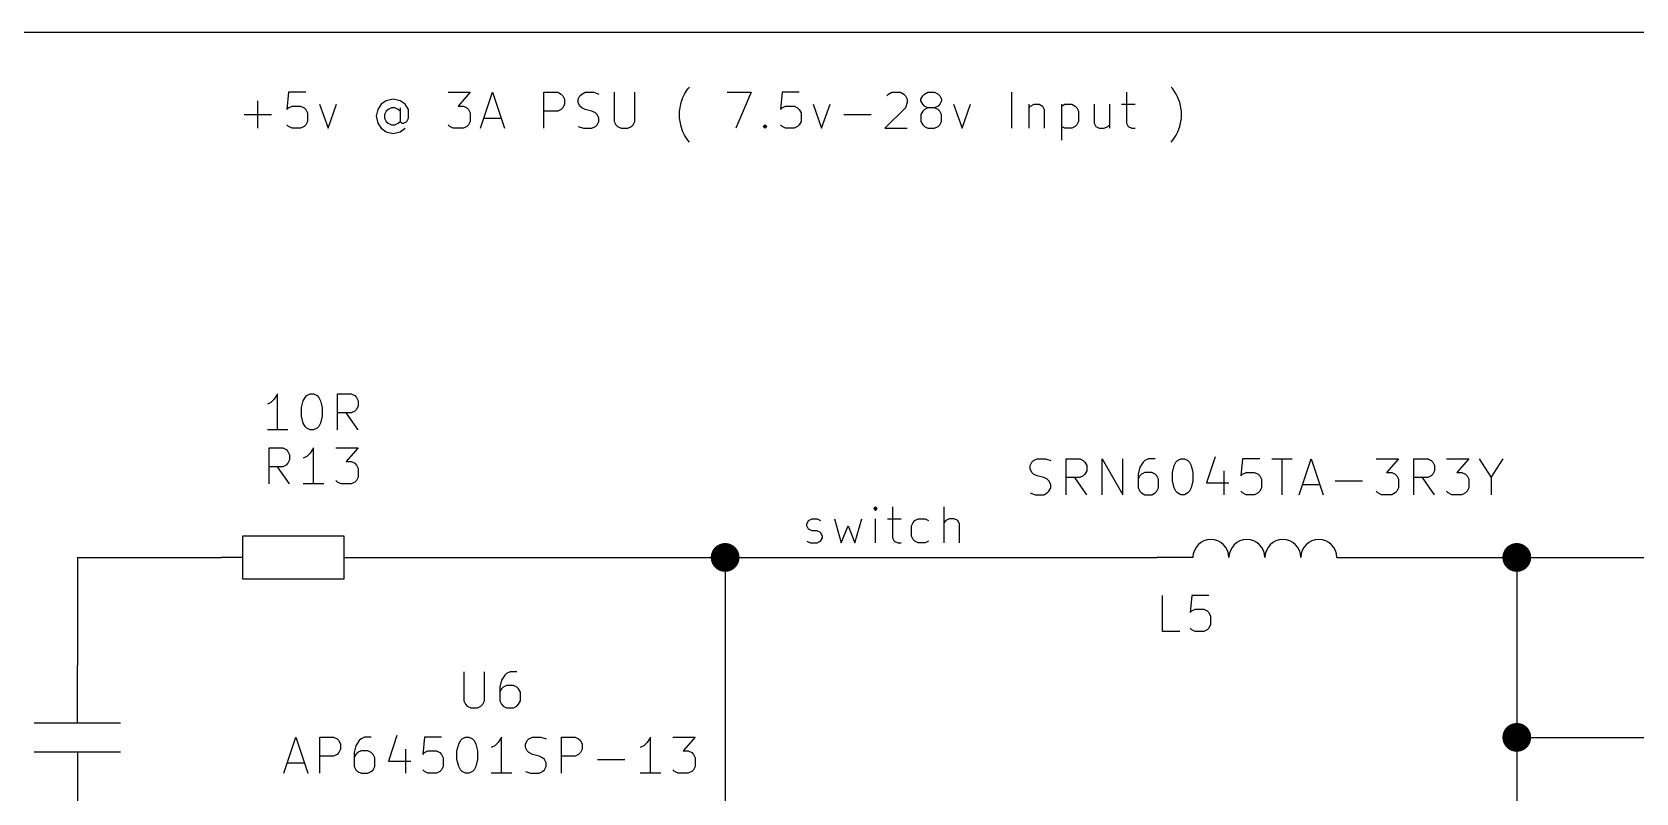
# Model space of a CAD drawing. Header units: millimetres. Extents: x 10 to 287, y -200 to -10.
# Drawn here: x 120.3 to 176.9, y -117.5 to -90.7 of the extents above; entities that cross this region are included whole.
import ezdxf

# ---------------------------------------------------------------- set-up
doc = ezdxf.new("R2010")
doc.units = ezdxf.units.MM
for name, color, linetype in [('GREENSIXTYFIVE', 129, 'CONTINUOUS'), ('LIGHTBLUE', 172, 'CONTINUOUS'), ('LIGHTGREEN', 92, 'CONTINUOUS'), ('RED', 14, 'CONTINUOUS'), ('REDSIX', 19, 'CONTINUOUS')]:
    doc.layers.add(name, color=color, linetype=linetype)

msp = doc.modelspace()

# ---------------------------------------------------------------- linework, layer by layer
at = {"layer": 'GREENSIXTYFIVE', "linetype": 'CONTINUOUS'}
for p, q in [((128.9859, -103.4492), (128.865, -103.6307)), ((128.9859, -104.7192), (128.9859, -103.4492)), ((129.893, -103.6911), (129.9535, -103.5702)), ((129.9535, -103.5702), (130.014, -103.5097)), ((130.014, -103.5097), (130.1349, -103.4492)), ((130.1349, -103.4492), (130.2559, -103.4492)), ((130.2559, -103.4492), (130.3768, -103.5097)), ((130.3768, -103.5097), (130.4373, -103.5702)), ((130.4373, -103.5702), (130.4978, -103.6911)), ((131.1025, -104.7192), (131.1025, -103.4492)), ((131.1025, -103.4492), (131.5863, -103.4492)), ((131.5863, -103.4492), (131.7073, -103.5097)), ((131.7073, -103.5097), (131.7678, -103.5702)), ((131.7678, -103.5702), (131.8282, -103.6911)), ((128.744, -103.7516), (128.6231, -103.8121)), ((128.865, -103.6307), (128.744, -103.7516)), ((129.8326, -103.933), (129.893, -103.6911)), ((129.8326, -104.2354), (129.8326, -103.933)), ((130.4978, -103.6911), (130.5583, -103.933)), ((130.5583, -103.933), (130.5583, -104.2354)), ((131.5863, -104.1145), (131.1025, -104.1145)), ((131.8282, -104.7192), (131.4049, -104.1145)), ((131.7073, -104.054), (131.5863, -104.1145)), ((131.7678, -103.9935), (131.7073, -104.054)), ((131.8282, -103.8726), (131.7678, -103.9935)), ((131.8282, -103.6911), (131.8282, -103.8726)), ((129.893, -104.4773), (129.8326, -104.2354)), ((129.9535, -104.5983), (129.893, -104.4773)), ((130.014, -104.6588), (129.9535, -104.5983)), ((130.1349, -104.7192), (130.014, -104.6588)), ((130.3768, -104.6588), (130.2559, -104.7192)), ((130.4373, -104.5983), (130.3768, -104.6588)), ((130.4978, -104.4773), (130.4373, -104.5983)), ((130.5583, -104.2354), (130.4978, -104.4773)), ((129.3488, -104.7192), (128.6231, -104.7192)), ((130.2559, -104.7192), (130.1349, -104.7192)), ((128.6835, -106.6242), (128.6835, -105.3542)), ((128.6835, -105.3542), (129.1673, -105.3542)), ((129.1673, -105.3542), (129.2883, -105.4147)), ((129.2883, -105.4147), (129.3488, -105.4752)), ((129.3488, -105.4752), (129.4092, -105.5961)), ((129.4092, -105.7776), (129.3488, -105.8985)), ((129.4092, -105.5961), (129.4092, -105.7776)), ((130.014, -105.6566), (129.8931, -105.7171)), ((130.135, -105.5357), (130.014, -105.6566)), ((130.2559, -105.3542), (130.135, -105.5357)), ((130.2559, -106.6242), (130.2559, -105.3542)), ((131.0421, -105.3542), (131.8283, -105.3542)), ((131.8283, -105.3542), (131.4049, -105.838)), ((131.4049, -105.838), (131.5864, -105.838)), ((131.5864, -105.838), (131.7073, -105.8985)), ((155.6052, -105.8561), (155.6657, -105.7956)), ((155.6657, -105.7956), (155.7867, -105.7351)), ((155.7867, -105.7351), (156.089, -105.7351)), ((156.089, -105.7351), (156.2705, -105.7956)), ((156.8147, -107.0051), (156.8147, -105.7351)), ((156.8147, -105.7351), (157.2985, -105.7351)), ((157.2985, -105.7351), (157.4195, -105.7956)), ((157.4195, -105.7956), (157.48, -105.8561)), ((158.0847, -107.0051), (158.0847, -105.7351)), ((158.0847, -105.7351), (158.8104, -107.0051)), ((158.8104, -107.0051), (158.8104, -105.7351)), ((159.5967, -105.7956), (159.5362, -105.8561)), ((159.7176, -105.7351), (159.5967, -105.7956)), ((159.9595, -105.7351), (159.7176, -105.7351)), ((160.6852, -105.8561), (160.7457, -105.7956)), ((160.7457, -105.7956), (160.8666, -105.7351)), ((160.8666, -105.7351), (160.9876, -105.7351)), ((160.9876, -105.7351), (161.1085, -105.7956)), ((161.1085, -105.7956), (161.169, -105.8561)), ((162.0761, -105.6747), (161.7738, -106.5818)), ((163.0437, -105.7351), (162.9833, -106.3399)), ((163.6485, -105.7351), (163.0437, -105.7351)), ((164.0718, -105.7351), (164.7975, -105.7351)), ((164.4347, -107.0051), (164.4347, -105.7351)), ((165.0394, -107.0051), (165.4627, -105.7351)), ((165.4627, -105.7351), (165.8861, -107.0051)), ((167.7609, -105.7351), (168.5471, -105.7351)), ((168.5471, -105.7351), (168.1237, -106.2189)), ((169.0913, -107.0051), (169.0913, -105.7351)), ((169.0913, -105.7351), (169.5751, -105.7351)), ((169.5751, -105.7351), (169.6961, -105.7956)), ((169.6961, -105.7956), (169.7566, -105.8561)), ((170.2404, -105.7351), (171.0266, -105.7351)), ((171.0266, -105.7351), (170.6032, -106.2189)), ((171.3894, -105.7351), (171.8127, -106.4004)), ((171.8127, -106.4004), (172.2361, -105.7351)), ((129.1673, -106.0195), (128.6835, -106.0195)), ((129.4092, -106.6242), (128.9859, -106.0195)), ((129.2883, -105.959), (129.1673, -106.0195)), ((129.3488, -105.8985), (129.2883, -105.959)), ((131.7073, -105.8985), (131.7678, -105.959)), ((131.7678, -105.959), (131.8283, -106.0799)), ((131.8283, -106.3823), (131.7678, -106.5033)), ((131.8283, -106.0799), (131.8283, -106.3823)), ((155.5448, -105.977), (155.6052, -105.8561)), ((155.5448, -106.098), (155.5448, -105.977)), ((155.6052, -106.2189), (155.5448, -106.098)), ((155.6657, -106.2794), (155.6052, -106.2189)), ((155.7867, -106.3399), (155.6657, -106.2794)), ((156.0286, -106.4004), (155.7867, -106.3399)), ((156.1495, -106.4608), (156.0286, -106.4004)), ((157.2985, -106.4004), (156.8147, -106.4004)), ((157.5404, -107.0051), (157.1171, -106.4004)), ((157.4195, -106.3399), (157.2985, -106.4004)), ((157.48, -106.2794), (157.4195, -106.3399)), ((157.48, -105.8561), (157.5404, -105.977)), ((157.5404, -106.1585), (157.48, -106.2794)), ((157.5404, -105.977), (157.5404, -106.1585)), ((159.4152, -106.0375), (159.3548, -106.2794)), ((159.3548, -106.2794), (159.3548, -106.7632)), ((159.4152, -106.3399), (159.3548, -106.4608)), ((159.5362, -105.8561), (159.4152, -106.0375)), ((159.4757, -106.2794), (159.4152, -106.3399)), ((159.5967, -106.2189), (159.4757, -106.2794)), ((159.8386, -106.2189), (159.5967, -106.2189)), ((159.9595, -106.2794), (159.8386, -106.2189)), ((160.02, -106.3399), (159.9595, -106.2794)), ((160.0805, -106.4608), (160.02, -106.3399)), ((160.5643, -106.2189), (160.6247, -105.977)), ((160.5643, -106.5213), (160.5643, -106.2189)), ((160.6247, -105.977), (160.6852, -105.8561)), ((161.169, -105.8561), (161.2295, -105.977)), ((161.2295, -105.977), (161.29, -106.2189)), ((161.29, -106.2189), (161.29, -106.5213)), ((162.3785, -106.1585), (162.3785, -107.0051)), ((162.9833, -106.3399), (163.0437, -106.2794)), ((163.0437, -106.2794), (163.1647, -106.2189)), ((163.1647, -106.2189), (163.4671, -106.2189)), ((163.4671, -106.2189), (163.588, -106.2794)), ((163.588, -106.2794), (163.6485, -106.3399)), ((163.6485, -106.3399), (163.709, -106.4608)), ((168.1237, -106.2189), (168.3052, -106.2189)), ((168.3052, -106.2189), (168.4261, -106.2794)), ((168.4261, -106.2794), (168.4866, -106.3399)), ((168.4866, -106.3399), (168.5471, -106.4608)), ((169.5751, -106.4004), (169.0913, -106.4004)), ((169.817, -107.0051), (169.3937, -106.4004)), ((169.6961, -106.3399), (169.5751, -106.4004)), ((169.7566, -106.2794), (169.6961, -106.3399)), ((169.7566, -105.8561), (169.817, -105.977)), ((169.817, -106.1585), (169.7566, -106.2794)), ((169.817, -105.977), (169.817, -106.1585)), ((170.6032, -106.2189), (170.7847, -106.2189)), ((170.7847, -106.2189), (170.9056, -106.2794)), ((170.9056, -106.2794), (170.9661, -106.3399)), ((170.9661, -106.3399), (171.0266, -106.4608)), ((171.8127, -106.4004), (171.8127, -107.0051)), ((130.6188, -106.6242), (129.8931, -106.6242)), ((131.1026, -106.5638), (131.0421, -106.5033)), ((131.2235, -106.6242), (131.1026, -106.5638)), ((131.5864, -106.6242), (131.2235, -106.6242)), ((131.7073, -106.5638), (131.5864, -106.6242)), ((131.7678, -106.5033), (131.7073, -106.5638)), ((155.5448, -106.9447), (155.7262, -107.0051)), ((156.0286, -107.0051), (156.1495, -106.9447)), ((156.21, -106.5213), (156.1495, -106.4608)), ((156.1495, -106.9447), (156.21, -106.8842)), ((156.2705, -106.6423), (156.21, -106.5213)), ((156.21, -106.8842), (156.2705, -106.7632)), ((156.2705, -106.7632), (156.2705, -106.6423)), ((159.3548, -106.7632), (159.4152, -106.8842)), ((159.4152, -106.8842), (159.4757, -106.9447)), ((159.4757, -106.9447), (159.5967, -107.0051)), ((159.8386, -107.0051), (159.9595, -106.9447)), ((159.9595, -106.9447), (160.02, -106.8842)), ((160.02, -106.8842), (160.0805, -106.7632)), ((160.0805, -106.7632), (160.0805, -106.4608)), ((160.6247, -106.7632), (160.5643, -106.5213)), ((160.6852, -106.8842), (160.6247, -106.7632)), ((160.7457, -106.9447), (160.6852, -106.8842)), ((160.8666, -107.0051), (160.7457, -106.9447)), ((161.1085, -106.9447), (160.9876, -107.0051)), ((161.169, -106.8842), (161.1085, -106.9447)), ((161.2295, -106.7632), (161.169, -106.8842)), ((161.29, -106.5213), (161.2295, -106.7632)), ((161.7738, -106.5818), (162.5599, -106.5818)), ((163.0437, -106.9447), (162.9833, -106.8842)), ((163.1647, -107.0051), (163.0437, -106.9447)), ((163.588, -106.9447), (163.4671, -107.0051)), ((163.6485, -106.8842), (163.588, -106.9447)), ((163.709, -106.7632), (163.6485, -106.8842)), ((163.709, -106.4608), (163.709, -106.7632)), ((165.1604, -106.6423), (165.7651, -106.6423)), ((166.3094, -106.5213), (167.2771, -106.5213)), ((167.8214, -106.9447), (167.7609, -106.8842)), ((167.9423, -107.0051), (167.8214, -106.9447)), ((168.4261, -106.9447), (168.3052, -107.0051)), ((168.4866, -106.8842), (168.4261, -106.9447)), ((168.5471, -106.7632), (168.4866, -106.8842)), ((168.5471, -106.4608), (168.5471, -106.7632)), ((170.3009, -106.9447), (170.2404, -106.8842)), ((170.4218, -107.0051), (170.3009, -106.9447)), ((170.9056, -106.9447), (170.7847, -107.0051)), ((170.9661, -106.8842), (170.9056, -106.9447)), ((171.0266, -106.7632), (170.9661, -106.8842)), ((171.0266, -106.4608), (171.0266, -106.7632)), ((155.7262, -107.0051), (156.0286, -107.0051)), ((159.5967, -107.0051), (159.8386, -107.0051)), ((160.9876, -107.0051), (160.8666, -107.0051)), ((163.4671, -107.0051), (163.1647, -107.0051)), ((168.3052, -107.0051), (167.9423, -107.0051)), ((170.7847, -107.0051), (170.4218, -107.0051)), ((160.2195, -111.8311), (160.2195, -110.5611)), ((161.2476, -110.5611), (161.1872, -111.1659)), ((161.8524, -110.5611), (161.2476, -110.5611)), ((161.1872, -111.1659), (161.2476, -111.1054)), ((161.2476, -111.1054), (161.3686, -111.0449)), ((161.3686, -111.0449), (161.671, -111.0449)), ((161.671, -111.0449), (161.7919, -111.1054)), ((161.7919, -111.1054), (161.8524, -111.1659)), ((161.8524, -111.1659), (161.9129, -111.2868)), ((161.9129, -111.2868), (161.9129, -111.5892)), ((160.8243, -111.8311), (160.2195, -111.8311)), ((161.2476, -111.7707), (161.1872, -111.7102)), ((161.3686, -111.8311), (161.2476, -111.7707)), ((161.671, -111.8311), (161.3686, -111.8311)), ((161.7919, -111.7707), (161.671, -111.8311)), ((161.8524, -111.7102), (161.7919, -111.7707)), ((161.9129, -111.5892), (161.8524, -111.7102)), ((135.5573, -113.2536), (135.5573, -114.2817)), ((135.5573, -113.2536), (135.5573, -114.2817)), ((136.283, -114.2817), (136.283, -113.2536)), ((136.283, -114.2817), (136.283, -113.2536)), ((136.8878, -113.556), (136.8274, -113.7979)), ((136.8878, -113.556), (136.8274, -113.7979)), ((137.0088, -113.3746), (136.8878, -113.556)), ((137.0088, -113.3746), (136.8878, -113.556)), ((137.0693, -113.7374), (136.9483, -113.7979)), ((137.0693, -113.7374), (136.9483, -113.7979)), ((137.0693, -113.3141), (137.0088, -113.3746)), ((137.0693, -113.3141), (137.0088, -113.3746)), ((137.1902, -113.2536), (137.0693, -113.3141)), ((137.1902, -113.2536), (137.0693, -113.3141)), ((137.3112, -113.7374), (137.0693, -113.7374)), ((137.3112, -113.7374), (137.0693, -113.7374)), ((137.4321, -113.2536), (137.1902, -113.2536)), ((137.4321, -113.2536), (137.1902, -113.2536)), ((137.4321, -113.7979), (137.3112, -113.7374)), ((137.4321, -113.7979), (137.3112, -113.7374)), ((135.5573, -114.2817), (135.6178, -114.4027)), ((135.5573, -114.2817), (135.6178, -114.4027)), ((136.2226, -114.4027), (136.283, -114.2817)), ((136.2226, -114.4027), (136.283, -114.2817)), ((136.8274, -113.7979), (136.8274, -114.2817)), ((136.8274, -113.7979), (136.8274, -114.2817)), ((136.8878, -113.8584), (136.8274, -113.9793)), ((136.8878, -113.8584), (136.8274, -113.9793)), ((136.8274, -114.2817), (136.8878, -114.4027)), ((136.8274, -114.2817), (136.8878, -114.4027)), ((136.9483, -113.7979), (136.8878, -113.8584)), ((136.9483, -113.7979), (136.8878, -113.8584)), ((137.4926, -113.8584), (137.4321, -113.7979)), ((137.4926, -113.8584), (137.4321, -113.7979)), ((137.5531, -113.9793), (137.4926, -113.8584)), ((137.5531, -113.9793), (137.4926, -113.8584)), ((137.4926, -114.4027), (137.5531, -114.2817)), ((137.4926, -114.4027), (137.5531, -114.2817)), ((137.5531, -114.2817), (137.5531, -113.9793)), ((137.5531, -114.2817), (137.5531, -113.9793)), ((135.6178, -114.4027), (135.6783, -114.4632)), ((135.6178, -114.4027), (135.6783, -114.4632)), ((135.6783, -114.4632), (135.7992, -114.5236)), ((135.6783, -114.4632), (135.7992, -114.5236)), ((135.7992, -114.5236), (136.0411, -114.5236)), ((135.7992, -114.5236), (136.0411, -114.5236)), ((136.0411, -114.5236), (136.1621, -114.4632)), ((136.0411, -114.5236), (136.1621, -114.4632)), ((136.1621, -114.4632), (136.2226, -114.4027)), ((136.1621, -114.4632), (136.2226, -114.4027)), ((136.8878, -114.4027), (136.9483, -114.4632)), ((136.8878, -114.4027), (136.9483, -114.4632)), ((136.9483, -114.4632), (137.0693, -114.5236)), ((136.9483, -114.4632), (137.0693, -114.5236)), ((137.0693, -114.5236), (137.3112, -114.5236)), ((137.0693, -114.5236), (137.3112, -114.5236)), ((137.3112, -114.5236), (137.4321, -114.4632)), ((137.3112, -114.5236), (137.4321, -114.4632)), ((137.4321, -114.4632), (137.4926, -114.4027)), ((137.4321, -114.4632), (137.4926, -114.4027)), ((129.2074, -116.835), (129.6307, -115.565)), ((129.2074, -116.835), (129.6307, -115.565)), ((129.6307, -115.565), (130.0541, -116.835)), ((129.6307, -115.565), (130.0541, -116.835)), ((130.4774, -116.835), (130.4774, -115.565)), ((130.4774, -115.565), (130.9612, -115.565)), ((130.4774, -116.835), (130.4774, -115.565)), ((130.4774, -115.565), (130.9612, -115.565)), ((130.9612, -115.565), (131.0822, -115.6255)), ((130.9612, -115.565), (131.0822, -115.6255)), ((131.0822, -115.6255), (131.1427, -115.686)), ((131.0822, -115.6255), (131.1427, -115.686)), ((131.1427, -115.686), (131.2031, -115.8069)), ((131.1427, -115.686), (131.2031, -115.8069)), ((131.2031, -115.9884), (131.1427, -116.1093)), ((131.2031, -115.9884), (131.1427, -116.1093)), ((131.2031, -115.8069), (131.2031, -115.9884)), ((131.2031, -115.8069), (131.2031, -115.9884)), ((131.7474, -115.8674), (131.687, -116.1093)), ((131.7474, -115.8674), (131.687, -116.1093)), ((131.8684, -115.686), (131.7474, -115.8674)), ((131.8684, -115.686), (131.7474, -115.8674)), ((131.9289, -115.6255), (131.8684, -115.686)), ((131.9289, -115.6255), (131.8684, -115.686)), ((132.0498, -115.565), (131.9289, -115.6255)), ((132.0498, -115.565), (131.9289, -115.6255)), ((132.2917, -115.565), (132.0498, -115.565)), ((132.2917, -115.565), (132.0498, -115.565)), ((133.1988, -115.5046), (132.8965, -116.4117)), ((133.1988, -115.5046), (132.8965, -116.4117)), ((133.5012, -115.9884), (133.5012, -116.835)), ((133.5012, -115.9884), (133.5012, -116.835)), ((134.1664, -115.565), (134.106, -116.1698)), ((134.1664, -115.565), (134.106, -116.1698)), ((134.7712, -115.565), (134.1664, -115.565)), ((134.7712, -115.565), (134.1664, -115.565)), ((135.3155, -116.0488), (135.3759, -115.8069)), ((135.3155, -116.0488), (135.3759, -115.8069)), ((135.3759, -115.8069), (135.4364, -115.686)), ((135.3759, -115.8069), (135.4364, -115.686)), ((135.4364, -115.686), (135.4969, -115.6255)), ((135.4364, -115.686), (135.4969, -115.6255)), ((135.4969, -115.6255), (135.6178, -115.565)), ((135.4969, -115.6255), (135.6178, -115.565)), ((135.6178, -115.565), (135.7388, -115.565)), ((135.6178, -115.565), (135.7388, -115.565)), ((135.7388, -115.565), (135.8597, -115.6255)), ((135.7388, -115.565), (135.8597, -115.6255)), ((135.8597, -115.6255), (135.9202, -115.686)), ((135.8597, -115.6255), (135.9202, -115.686)), ((135.9202, -115.686), (135.9807, -115.8069)), ((135.9202, -115.686), (135.9807, -115.8069)), ((135.9807, -115.8069), (136.0412, -116.0488)), ((135.9807, -115.8069), (136.0412, -116.0488)), ((136.6459, -115.8674), (136.525, -115.9279)), ((136.6459, -115.8674), (136.525, -115.9279)), ((136.7669, -115.7465), (136.6459, -115.8674)), ((136.7669, -115.7465), (136.6459, -115.8674)), ((136.8878, -115.565), (136.7669, -115.7465)), ((136.8878, -115.565), (136.7669, -115.7465)), ((136.8878, -116.835), (136.8878, -115.565)), ((136.8878, -116.835), (136.8878, -115.565)), ((137.7345, -115.8069), (137.7949, -115.686)), ((137.7345, -115.8069), (137.7949, -115.686)), ((137.7345, -115.9279), (137.7345, -115.8069)), ((137.7345, -115.9279), (137.7345, -115.8069)), ((137.7949, -116.0488), (137.7345, -115.9279)), ((137.7949, -116.0488), (137.7345, -115.9279)), ((137.7949, -115.686), (137.8554, -115.6255)), ((137.7949, -115.686), (137.8554, -115.6255)), ((137.8554, -115.6255), (137.9764, -115.565)), ((137.8554, -115.6255), (137.9764, -115.565)), ((137.9764, -115.565), (138.2787, -115.565)), ((137.9764, -115.565), (138.2787, -115.565)), ((138.2787, -115.565), (138.4602, -115.6255)), ((138.2787, -115.565), (138.4602, -115.6255)), ((139.0044, -116.835), (139.0044, -115.565)), ((139.0044, -115.565), (139.4882, -115.565)), ((139.0044, -116.835), (139.0044, -115.565)), ((139.0044, -115.565), (139.4882, -115.565)), ((139.4882, -115.565), (139.6092, -115.6255)), ((139.4882, -115.565), (139.6092, -115.6255)), ((139.6092, -115.6255), (139.6697, -115.686)), ((139.6092, -115.6255), (139.6697, -115.686)), ((139.6697, -115.686), (139.7301, -115.8069)), ((139.6697, -115.686), (139.7301, -115.8069)), ((139.7301, -115.9884), (139.6697, -116.1093)), ((139.7301, -115.9884), (139.6697, -116.1093)), ((139.7301, -115.8069), (139.7301, -115.9884)), ((139.7301, -115.8069), (139.7301, -115.9884)), ((141.9073, -115.8674), (141.7864, -115.9279)), ((141.9073, -115.8674), (141.7864, -115.9279)), ((142.0283, -115.7465), (141.9073, -115.8674)), ((142.0283, -115.7465), (141.9073, -115.8674)), ((142.1492, -115.565), (142.0283, -115.7465)), ((142.1492, -115.565), (142.0283, -115.7465)), ((142.1492, -116.835), (142.1492, -115.565)), ((142.1492, -116.835), (142.1492, -115.565)), ((142.9354, -115.565), (143.7216, -115.565)), ((142.9354, -115.565), (143.7216, -115.565)), ((143.7216, -115.565), (143.2982, -116.0488)), ((143.7216, -115.565), (143.2982, -116.0488)), ((129.3284, -116.4722), (129.9331, -116.4722)), ((129.3284, -116.4722), (129.9331, -116.4722)), ((130.9612, -116.2303), (130.4774, -116.2303)), ((130.9612, -116.2303), (130.4774, -116.2303)), ((131.0822, -116.1698), (130.9612, -116.2303)), ((131.0822, -116.1698), (130.9612, -116.2303)), ((131.1427, -116.1093), (131.0822, -116.1698)), ((131.1427, -116.1093), (131.0822, -116.1698)), ((131.687, -116.1093), (131.687, -116.5931)), ((131.687, -116.1093), (131.687, -116.5931)), ((131.7474, -116.1698), (131.687, -116.2907)), ((131.7474, -116.1698), (131.687, -116.2907)), ((131.687, -116.5931), (131.7474, -116.7141)), ((131.687, -116.5931), (131.7474, -116.7141)), ((131.8079, -116.1093), (131.7474, -116.1698)), ((131.8079, -116.1093), (131.7474, -116.1698)), ((131.9289, -116.0488), (131.8079, -116.1093)), ((131.9289, -116.0488), (131.8079, -116.1093)), ((132.1708, -116.0488), (131.9289, -116.0488)), ((132.1708, -116.0488), (131.9289, -116.0488)), ((132.2917, -116.1093), (132.1708, -116.0488)), ((132.2917, -116.1093), (132.1708, -116.0488)), ((132.3522, -116.1698), (132.2917, -116.1093)), ((132.3522, -116.1698), (132.2917, -116.1093)), ((132.4127, -116.2907), (132.3522, -116.1698)), ((132.4127, -116.2907), (132.3522, -116.1698)), ((132.3522, -116.7141), (132.4127, -116.5931)), ((132.3522, -116.7141), (132.4127, -116.5931)), ((132.4127, -116.5931), (132.4127, -116.2907)), ((132.4127, -116.5931), (132.4127, -116.2907)), ((132.8965, -116.4117), (133.6826, -116.4117)), ((132.8965, -116.4117), (133.6826, -116.4117)), ((134.106, -116.1698), (134.1664, -116.1093)), ((134.106, -116.1698), (134.1664, -116.1093)), ((134.1664, -116.1093), (134.2874, -116.0488)), ((134.1664, -116.1093), (134.2874, -116.0488)), ((134.2874, -116.0488), (134.5898, -116.0488)), ((134.2874, -116.0488), (134.5898, -116.0488)), ((134.5898, -116.0488), (134.7107, -116.1093)), ((134.5898, -116.0488), (134.7107, -116.1093)), ((134.7107, -116.1093), (134.7712, -116.1698)), ((134.7107, -116.1093), (134.7712, -116.1698)), ((134.7712, -116.1698), (134.8317, -116.2907)), ((134.7712, -116.1698), (134.8317, -116.2907)), ((134.8317, -116.5931), (134.7712, -116.7141)), ((134.8317, -116.5931), (134.7712, -116.7141)), ((134.8317, -116.2907), (134.8317, -116.5931)), ((134.8317, -116.2907), (134.8317, -116.5931)), ((135.3155, -116.3512), (135.3155, -116.0488)), ((135.3155, -116.3512), (135.3155, -116.0488)), ((135.3759, -116.5931), (135.3155, -116.3512)), ((135.3759, -116.5931), (135.3155, -116.3512)), ((135.4364, -116.7141), (135.3759, -116.5931)), ((135.4364, -116.7141), (135.3759, -116.5931)), ((135.9807, -116.5931), (135.9202, -116.7141)), ((135.9807, -116.5931), (135.9202, -116.7141)), ((136.0412, -116.3512), (135.9807, -116.5931)), ((136.0412, -116.3512), (135.9807, -116.5931)), ((136.0412, -116.0488), (136.0412, -116.3512)), ((136.0412, -116.0488), (136.0412, -116.3512)), ((137.8554, -116.1093), (137.7949, -116.0488)), ((137.8554, -116.1093), (137.7949, -116.0488)), ((137.9764, -116.1698), (137.8554, -116.1093)), ((137.9764, -116.1698), (137.8554, -116.1093)), ((138.2183, -116.2303), (137.9764, -116.1698)), ((138.2183, -116.2303), (137.9764, -116.1698)), ((138.3392, -116.2907), (138.2183, -116.2303)), ((138.3392, -116.2907), (138.2183, -116.2303)), ((138.3997, -116.3512), (138.3392, -116.2907)), ((138.3997, -116.3512), (138.3392, -116.2907)), ((138.4602, -116.4722), (138.3997, -116.3512)), ((138.4602, -116.4722), (138.3997, -116.3512)), ((138.3997, -116.7141), (138.4602, -116.5931)), ((138.3997, -116.7141), (138.4602, -116.5931)), ((138.4602, -116.5931), (138.4602, -116.4722)), ((138.4602, -116.5931), (138.4602, -116.4722)), ((139.4882, -116.2303), (139.0044, -116.2303)), ((139.4882, -116.2303), (139.0044, -116.2303)), ((139.6092, -116.1698), (139.4882, -116.2303)), ((139.6092, -116.1698), (139.4882, -116.2303)), ((139.6697, -116.1093), (139.6092, -116.1698)), ((139.6697, -116.1093), (139.6092, -116.1698)), ((140.2744, -116.3512), (141.2421, -116.3512)), ((140.2744, -116.3512), (141.2421, -116.3512)), ((143.2982, -116.0488), (143.4797, -116.0488)), ((143.2982, -116.0488), (143.4797, -116.0488)), ((143.4797, -116.0488), (143.6006, -116.1093)), ((143.4797, -116.0488), (143.6006, -116.1093)), ((143.6006, -116.1093), (143.6611, -116.1698)), ((143.6006, -116.1093), (143.6611, -116.1698)), ((143.6611, -116.1698), (143.7216, -116.2907)), ((143.6611, -116.1698), (143.7216, -116.2907)), ((143.7216, -116.5931), (143.6611, -116.7141)), ((143.7216, -116.5931), (143.6611, -116.7141)), ((143.7216, -116.2907), (143.7216, -116.5931)), ((143.7216, -116.2907), (143.7216, -116.5931)), ((131.7474, -116.7141), (131.8079, -116.7746)), ((131.7474, -116.7141), (131.8079, -116.7746)), ((131.8079, -116.7746), (131.9289, -116.835)), ((131.8079, -116.7746), (131.9289, -116.835)), ((131.9289, -116.835), (132.1708, -116.835)), ((131.9289, -116.835), (132.1708, -116.835)), ((132.1708, -116.835), (132.2917, -116.7746)), ((132.1708, -116.835), (132.2917, -116.7746)), ((132.2917, -116.7746), (132.3522, -116.7141)), ((132.2917, -116.7746), (132.3522, -116.7141)), ((134.1664, -116.7746), (134.106, -116.7141)), ((134.1664, -116.7746), (134.106, -116.7141)), ((134.2874, -116.835), (134.1664, -116.7746)), ((134.2874, -116.835), (134.1664, -116.7746)), ((134.5898, -116.835), (134.2874, -116.835)), ((134.5898, -116.835), (134.2874, -116.835)), ((134.7107, -116.7746), (134.5898, -116.835)), ((134.7107, -116.7746), (134.5898, -116.835)), ((134.7712, -116.7141), (134.7107, -116.7746)), ((134.7712, -116.7141), (134.7107, -116.7746)), ((135.4969, -116.7746), (135.4364, -116.7141)), ((135.4969, -116.7746), (135.4364, -116.7141)), ((135.6178, -116.835), (135.4969, -116.7746)), ((135.6178, -116.835), (135.4969, -116.7746)), ((135.7388, -116.835), (135.6178, -116.835)), ((135.7388, -116.835), (135.6178, -116.835)), ((135.8597, -116.7746), (135.7388, -116.835)), ((135.8597, -116.7746), (135.7388, -116.835)), ((135.9202, -116.7141), (135.8597, -116.7746)), ((135.9202, -116.7141), (135.8597, -116.7746)), ((137.2507, -116.835), (136.525, -116.835)), ((137.2507, -116.835), (136.525, -116.835)), ((137.7345, -116.7746), (137.9159, -116.835)), ((137.7345, -116.7746), (137.9159, -116.835)), ((137.9159, -116.835), (138.2183, -116.835)), ((137.9159, -116.835), (138.2183, -116.835)), ((138.2183, -116.835), (138.3392, -116.7746)), ((138.2183, -116.835), (138.3392, -116.7746)), ((138.3392, -116.7746), (138.3997, -116.7141)), ((138.3392, -116.7746), (138.3997, -116.7141)), ((142.5121, -116.835), (141.7864, -116.835)), ((142.5121, -116.835), (141.7864, -116.835)), ((142.9959, -116.7746), (142.9354, -116.7141)), ((142.9959, -116.7746), (142.9354, -116.7141)), ((143.1168, -116.835), (142.9959, -116.7746)), ((143.1168, -116.835), (142.9959, -116.7746)), ((143.4797, -116.835), (143.1168, -116.835)), ((143.4797, -116.835), (143.1168, -116.835)), ((143.6006, -116.7746), (143.4797, -116.835)), ((143.6006, -116.7746), (143.4797, -116.835)), ((143.6611, -116.7141), (143.6006, -116.7746)), ((143.6611, -116.7141), (143.6006, -116.7746))]:
    msp.add_line(p, q, dxfattribs=at)
at = {"layer": 'LIGHTBLUE', "linetype": 'CONTINUOUS'}
for p, q in [((33.02, -90.678), (265.43, -90.678)), ((129.3753, -92.8042), (129.3149, -93.409)), ((129.9801, -92.8042), (129.3753, -92.8042)), ((134.9996, -92.8042), (135.7858, -92.8042)), ((135.7858, -92.8042), (135.3624, -93.288)), ((136.1486, -94.0742), (136.5719, -92.8042)), ((136.5719, -92.8042), (136.9953, -94.0742)), ((138.3862, -94.0742), (138.3862, -92.8042)), ((138.3862, -92.8042), (138.87, -92.8042)), ((138.87, -92.8042), (138.991, -92.8647)), ((139.7167, -92.8647), (139.8377, -92.8042)), ((139.8377, -92.8042), (140.14, -92.8042)), ((140.14, -92.8042), (140.3215, -92.8647)), ((140.8657, -92.8042), (140.8657, -93.8323)), ((141.5914, -93.8323), (141.5914, -92.8042)), ((143.3453, -92.8647), (143.4662, -92.6833)), ((143.4662, -92.6833), (143.5267, -92.6228)), ((144.8572, -92.8042), (145.7038, -92.8042)), ((145.7038, -92.8042), (145.1596, -94.0742)), ((146.7924, -92.8042), (146.732, -93.409)), ((147.3972, -92.8042), (146.7924, -92.8042)), ((150.5419, -92.8647), (150.6629, -92.8042)), ((150.6629, -92.8042), (150.9653, -92.8042)), ((150.9653, -92.8042), (151.0862, -92.8647)), ((151.8119, -92.8647), (151.9329, -92.8042)), ((151.9329, -92.8042), (152.1748, -92.8042)), ((152.1748, -92.8042), (152.2957, -92.8647)), ((154.8961, -94.0742), (154.8961, -92.8042)), ((158.9479, -92.8042), (158.9479, -93.8928)), ((160.5808, -92.6833), (160.5203, -92.6228)), ((160.7017, -92.8647), (160.5808, -92.6833)), ((128.2867, -94.0742), (128.2867, -93.1066)), ((129.3149, -93.409), (129.3753, -93.3485)), ((129.3753, -93.3485), (129.4963, -93.288)), ((129.4963, -93.288), (129.7987, -93.288)), ((129.7987, -93.288), (129.9196, -93.3485)), ((129.9196, -93.3485), (129.9801, -93.409)), ((130.4639, -93.2276), (130.7663, -94.0742)), ((130.7663, -94.0742), (131.0686, -93.2276)), ((132.641, -93.2276), (132.52, -93.409)), ((132.8224, -93.1066), (132.641, -93.2276)), ((133.0643, -93.0461), (132.8224, -93.1066)), ((133.0038, -93.3485), (132.8829, -93.409)), ((133.1248, -93.3485), (133.0038, -93.3485)), ((133.3062, -93.1066), (133.0643, -93.0461)), ((133.2457, -93.409), (133.1248, -93.3485)), ((133.4877, -93.2276), (133.3062, -93.1066)), ((133.3062, -93.3485), (133.3062, -93.8323)), ((133.6086, -93.409), (133.4877, -93.2276)), ((135.3624, -93.288), (135.5439, -93.288)), ((135.5439, -93.288), (135.6648, -93.3485)), ((135.6648, -93.3485), (135.7253, -93.409)), ((138.991, -92.8647), (139.0515, -92.9252)), ((139.0515, -93.3485), (138.991, -93.409)), ((139.0515, -92.9252), (139.1119, -93.0461)), ((139.1119, -93.2276), (139.0515, -93.3485)), ((139.1119, -93.0461), (139.1119, -93.2276)), ((139.5958, -93.0461), (139.6562, -92.9252)), ((139.5958, -93.1671), (139.5958, -93.0461)), ((139.6562, -93.288), (139.5958, -93.1671)), ((139.6562, -92.9252), (139.7167, -92.8647)), ((139.7167, -93.3485), (139.6562, -93.288)), ((139.8377, -93.409), (139.7167, -93.3485)), ((143.1638, -93.4695), (143.2243, -93.1671)), ((143.2243, -93.1671), (143.2848, -92.9857)), ((143.2848, -92.9857), (143.3453, -92.8647)), ((146.732, -93.409), (146.7924, -93.3485)), ((146.7924, -93.3485), (146.9134, -93.288)), ((146.9134, -93.288), (147.2158, -93.288)), ((147.2158, -93.288), (147.3367, -93.3485)), ((147.3367, -93.3485), (147.3972, -93.409)), ((147.881, -93.2276), (148.1834, -94.0742)), ((148.1834, -94.0742), (148.4857, -93.2276)), ((151.1467, -93.3485), (150.421, -94.0742)), ((150.4815, -92.9252), (150.5419, -92.8647)), ((151.0862, -92.8647), (151.1467, -92.9252)), ((151.1467, -92.9252), (151.2072, -93.0461)), ((151.2072, -93.1671), (151.1467, -93.3485)), ((151.2072, -93.0461), (151.2072, -93.1671)), ((151.691, -93.0461), (151.7514, -92.9252)), ((151.691, -93.1066), (151.691, -93.0461)), ((151.7514, -93.2276), (151.691, -93.1066)), ((151.7514, -92.9252), (151.8119, -92.8647)), ((151.8119, -93.288), (151.7514, -93.2276)), ((151.9329, -93.3485), (151.8119, -93.288)), ((151.9329, -93.3485), (151.8119, -93.409)), ((152.1748, -93.3485), (151.9329, -93.3485)), ((152.2957, -93.288), (152.1748, -93.3485)), ((152.2957, -93.409), (152.1748, -93.3485)), ((152.2957, -92.8647), (152.3562, -92.9252)), ((152.3562, -93.2276), (152.2957, -93.288)), ((152.3562, -92.9252), (152.4167, -93.0461)), ((152.4167, -93.1066), (152.3562, -93.2276)), ((152.4167, -93.0461), (152.4167, -93.1066)), ((152.84, -93.2276), (153.1424, -94.0742)), ((153.1424, -94.0742), (153.4447, -93.2276)), ((155.5009, -93.2276), (155.5009, -94.0742)), ((155.5009, -93.3485), (155.5614, -93.288)), ((155.5614, -93.288), (155.6824, -93.2276)), ((155.6824, -93.2276), (155.8638, -93.2276)), ((155.8638, -93.2276), (155.9847, -93.288)), ((155.9847, -93.288), (156.0452, -93.409)), ((156.6499, -93.2276), (156.6499, -94.4976)), ((156.6499, -93.288), (156.7709, -93.2276)), ((156.7709, -93.2276), (157.0128, -93.2276)), ((157.0128, -93.2276), (157.1337, -93.288)), ((157.1337, -93.288), (157.1942, -93.3485)), ((157.1942, -93.3485), (157.2547, -93.4695)), ((157.7989, -93.2276), (157.7989, -93.8928)), ((158.3432, -93.2276), (158.3432, -94.0742)), ((158.7665, -93.2276), (159.2503, -93.2276)), ((160.7622, -92.9857), (160.7017, -92.8647)), ((160.8227, -93.1671), (160.7622, -92.9857)), ((160.8831, -93.4695), (160.8227, -93.1671)), ((127.8029, -93.5904), (128.7706, -93.5904)), ((129.3753, -94.0138), (129.3149, -93.9533)), ((129.9801, -93.9533), (129.9196, -94.0138)), ((129.9801, -93.409), (130.0406, -93.5299)), ((130.0406, -93.8323), (129.9801, -93.9533)), ((130.0406, -93.5299), (130.0406, -93.8323)), ((132.52, -93.409), (132.4596, -93.6509)), ((132.4596, -93.6509), (132.52, -93.8928)), ((132.52, -93.8928), (132.641, -94.0742)), ((132.8224, -93.4695), (132.7619, -93.5904)), ((132.7619, -93.5904), (132.7619, -93.7114)), ((132.7619, -93.7114), (132.8224, -93.8323)), ((132.8829, -93.409), (132.8224, -93.4695)), ((132.8224, -93.8323), (132.8829, -93.8928)), ((132.8829, -93.8928), (133.0038, -93.9533)), ((133.0038, -93.9533), (133.1248, -93.9533)), ((133.1248, -93.9533), (133.2457, -93.8928)), ((133.3062, -93.4695), (133.2457, -93.409)), ((133.2457, -93.8928), (133.3062, -93.8323)), ((133.3062, -93.8323), (133.3667, -93.8928)), ((133.3667, -93.8928), (133.4272, -93.8928)), ((133.4272, -93.8928), (133.5481, -93.8323)), ((133.5481, -93.8323), (133.6086, -93.7114)), ((133.6086, -93.7114), (133.6086, -93.409)), ((135.0601, -94.0138), (134.9996, -93.9533)), ((135.7253, -93.9533), (135.6648, -94.0138)), ((135.7253, -93.409), (135.7858, -93.5299)), ((135.7858, -93.8323), (135.7253, -93.9533)), ((135.7858, -93.5299), (135.7858, -93.8323)), ((136.2696, -93.7114), (136.8743, -93.7114)), ((138.87, -93.4695), (138.3862, -93.4695)), ((138.991, -93.409), (138.87, -93.4695)), ((140.0796, -93.4695), (139.8377, -93.409)), ((140.2005, -93.5299), (140.0796, -93.4695)), ((140.261, -93.5904), (140.2005, -93.5299)), ((140.2005, -94.0138), (140.261, -93.9533)), ((140.3215, -93.7114), (140.261, -93.5904)), ((140.261, -93.9533), (140.3215, -93.8323)), ((140.3215, -93.8323), (140.3215, -93.7114)), ((140.8657, -93.8323), (140.9262, -93.9533)), ((140.9262, -93.9533), (140.9867, -94.0138)), ((141.4705, -94.0138), (141.531, -93.9533)), ((141.531, -93.9533), (141.5914, -93.8323)), ((143.1638, -93.7114), (143.1638, -93.4695)), ((143.2243, -94.0138), (143.1638, -93.7114)), ((146.1272, -94.0138), (146.1876, -93.9533)), ((146.1876, -93.9533), (146.2481, -94.0138)), ((146.1876, -93.9533), (146.1876, -94.0742)), ((146.7924, -94.0138), (146.732, -93.9533)), ((147.3972, -93.9533), (147.3367, -94.0138)), ((147.3972, -93.409), (147.4577, -93.5299)), ((147.4577, -93.8323), (147.3972, -93.9533)), ((147.4577, -93.5299), (147.4577, -93.8323)), ((148.9695, -93.5904), (149.9372, -93.5904)), ((151.7514, -93.4695), (151.691, -93.5904)), ((151.691, -93.5904), (151.691, -93.8323)), ((151.691, -93.8323), (151.7514, -93.9533)), ((151.8119, -93.409), (151.7514, -93.4695)), ((151.7514, -93.9533), (151.8119, -94.0138)), ((152.3562, -93.4695), (152.2957, -93.409)), ((152.2957, -94.0138), (152.3562, -93.9533)), ((152.4167, -93.5904), (152.3562, -93.4695)), ((152.3562, -93.9533), (152.4167, -93.8323)), ((152.4167, -93.8323), (152.4167, -93.5904)), ((156.0452, -93.409), (156.0452, -94.0742)), ((157.1942, -93.9533), (157.1337, -94.0138)), ((157.2547, -93.8323), (157.1942, -93.9533)), ((157.2547, -93.4695), (157.2547, -93.8323)), ((157.7989, -93.8928), (157.8594, -94.0138)), ((158.2827, -94.0138), (158.3432, -93.9533)), ((158.9479, -93.8928), (159.0084, -94.0138)), ((160.8227, -94.0138), (160.8831, -93.7114)), ((160.8831, -93.7114), (160.8831, -93.4695)), ((129.4963, -94.0742), (129.3753, -94.0138)), ((129.7987, -94.0742), (129.4963, -94.0742)), ((129.9196, -94.0138), (129.7987, -94.0742)), ((132.641, -94.0742), (132.8224, -94.1952)), ((132.8224, -94.1952), (133.0643, -94.2557)), ((133.0643, -94.2557), (133.3062, -94.1952)), ((133.3062, -94.1952), (133.4877, -94.0742)), ((135.181, -94.0742), (135.0601, -94.0138)), ((135.5439, -94.0742), (135.181, -94.0742)), ((135.6648, -94.0138), (135.5439, -94.0742)), ((139.5958, -94.0138), (139.7772, -94.0742)), ((139.7772, -94.0742), (140.0796, -94.0742)), ((140.0796, -94.0742), (140.2005, -94.0138)), ((140.9867, -94.0138), (141.1076, -94.0742)), ((141.1076, -94.0742), (141.3495, -94.0742)), ((141.3495, -94.0742), (141.4705, -94.0138)), ((143.2848, -94.1952), (143.2243, -94.0138)), ((143.3453, -94.3161), (143.2848, -94.1952)), ((143.4662, -94.4976), (143.3453, -94.3161)), ((143.5267, -94.558), (143.4662, -94.4976)), ((146.1876, -94.0742), (146.1272, -94.0138)), ((146.2481, -94.0138), (146.1876, -94.0742)), ((146.9134, -94.0742), (146.7924, -94.0138)), ((147.2158, -94.0742), (146.9134, -94.0742)), ((147.3367, -94.0138), (147.2158, -94.0742)), ((150.421, -94.0742), (151.2072, -94.0742)), ((151.8119, -94.0138), (151.9329, -94.0742)), ((151.9329, -94.0742), (152.1748, -94.0742)), ((152.1748, -94.0742), (152.2957, -94.0138)), ((156.7709, -94.0742), (156.6499, -94.0138)), ((157.0128, -94.0742), (156.7709, -94.0742)), ((157.1337, -94.0138), (157.0128, -94.0742)), ((157.8594, -94.0138), (157.9804, -94.0742)), ((157.9804, -94.0742), (158.1618, -94.0742)), ((158.1618, -94.0742), (158.2827, -94.0138)), ((159.0084, -94.0138), (159.1294, -94.0742)), ((159.1294, -94.0742), (159.2503, -94.0742)), ((160.5203, -94.558), (160.5808, -94.4976)), ((160.5808, -94.4976), (160.7017, -94.3161)), ((160.7017, -94.3161), (160.7622, -94.1952)), ((160.7622, -94.1952), (160.8227, -94.0138))]:
    msp.add_line(p, q, dxfattribs=at)
at = {"layer": 'LIGHTGREEN', "linetype": 'CONTINUOUS'}
for p, q in [((121.92, -109.22), (121.92, -113.03)), ((121.92, -109.22), (127, -109.22)), ((132.08, -109.22), (144.78, -109.22)), ((144.78, -109.22), (160.02, -109.22)), ((144.78, -109.22), (144.78, -120.65)), ((167.64, -109.22), (172.72, -109.22)), ((172.72, -109.22), (181.61, -109.22)), ((172.72, -109.22), (172.72, -115.57)), ((172.72, -115.57), (182.88, -115.57)), ((172.72, -115.57), (172.72, -118.11))]:
    msp.add_line(p, q, dxfattribs=at)
at = {"layer": 'LIGHTGREEN', "const_width": 0.508}
for points in [[(144.526, -109.22, 1), (145.034, -109.22, 1)], [(172.466, -109.22, 1), (172.974, -109.22, 1)], [(172.466, -115.57, 1), (172.974, -115.57, 1)]]:
    msp.add_lwpolyline(points, format="xyb", close=True, dxfattribs=at)
at = {"layer": 'RED', "linetype": 'CONTINUOUS'}
for p, q in [((127.762, -109.982), (127.762, -108.458)), ((127.762, -108.458), (131.318, -108.458)), ((131.318, -108.458), (131.318, -109.982)), ((127.762, -109.22), (127, -109.22)), ((131.318, -109.22), (132.08, -109.22)), ((161.29, -109.22), (160.02, -109.22)), ((166.37, -109.22), (167.64, -109.22)), ((131.318, -109.982), (127.762, -109.982)), ((121.92, -115.062), (121.92, -113.03)), ((120.396, -115.062), (123.444, -115.062)), ((120.396, -116.078), (123.444, -116.078)), ((121.92, -116.078), (121.92, -118.11))]:
    msp.add_line(p, q, dxfattribs=at)
at = {"layer": 'RED'}
for centre in [(161.925, -109.2227), (163.195, -109.2227), (164.465, -109.2227), (165.735, -109.2227)]:
    msp.add_arc(centre, 0.635, 0.24414, 179.75586, dxfattribs=at)
at = {"layer": 'REDSIX', "linetype": 'CONTINUOUS'}
for p, q in [((150.0853, -107.4369), (150.0249, -107.4974)), ((150.0249, -107.4974), (150.0853, -107.5579)), ((150.1458, -107.4974), (150.0853, -107.4369)), ((150.0853, -107.4369), (150.0853, -107.5579)), ((150.0853, -107.5579), (150.1458, -107.4974)), ((150.6901, -107.4369), (150.6901, -108.5255)), ((152.5044, -108.7069), (152.5044, -107.4369)), ((147.6663, -108.0417), (147.7267, -107.9207)), ((147.6663, -108.1022), (147.6663, -108.0417)), ((147.7267, -108.2231), (147.6663, -108.1022)), ((147.7267, -107.9207), (147.8477, -107.8603)), ((147.8477, -107.8603), (148.0291, -107.8603)), ((148.0291, -107.8603), (148.1501, -107.9207)), ((148.6339, -107.8603), (148.8758, -108.7069)), ((148.8758, -108.7069), (149.1177, -108.1022)), ((149.1177, -108.1022), (149.3596, -108.7069)), ((149.3596, -108.7069), (149.6015, -107.8603)), ((150.0853, -108.7069), (150.0853, -107.8603)), ((150.5087, -107.8603), (150.9925, -107.8603)), ((151.3554, -108.1022), (151.4158, -107.9812)), ((151.3554, -108.465), (151.3554, -108.1022)), ((151.4158, -107.9812), (151.4763, -107.9207)), ((151.4763, -107.9207), (151.5973, -107.8603)), ((151.5973, -107.8603), (151.8392, -107.8603)), ((151.8392, -107.8603), (151.9601, -107.9207)), ((152.5649, -107.9207), (152.5044, -107.9812)), ((152.6859, -107.8603), (152.5649, -107.9207)), ((152.8673, -107.8603), (152.6859, -107.8603)), ((152.9882, -107.9207), (152.8673, -107.8603)), ((153.0487, -108.0417), (152.9882, -107.9207)), ((153.0487, -108.7069), (153.0487, -108.0417)), ((147.6663, -108.6465), (147.7872, -108.7069)), ((147.8477, -108.2836), (147.7267, -108.2231)), ((148.0291, -108.2836), (147.8477, -108.2836)), ((148.1501, -108.3441), (148.0291, -108.2836)), ((148.0291, -108.7069), (148.1501, -108.6465)), ((148.2105, -108.465), (148.1501, -108.3441)), ((148.1501, -108.6465), (148.2105, -108.5255)), ((148.2105, -108.5255), (148.2105, -108.465)), ((150.6901, -108.5255), (150.7506, -108.6465)), ((150.7506, -108.6465), (150.8716, -108.7069)), ((151.4158, -108.586), (151.3554, -108.465)), ((151.4763, -108.6465), (151.4158, -108.586)), ((151.5973, -108.7069), (151.4763, -108.6465)), ((151.9601, -108.6465), (151.8392, -108.7069)), ((147.7872, -108.7069), (148.0291, -108.7069)), ((150.8716, -108.7069), (150.9925, -108.7069)), ((151.8392, -108.7069), (151.5973, -108.7069))]:
    msp.add_line(p, q, dxfattribs=at)

doc.saveas('drawing.dxf')
